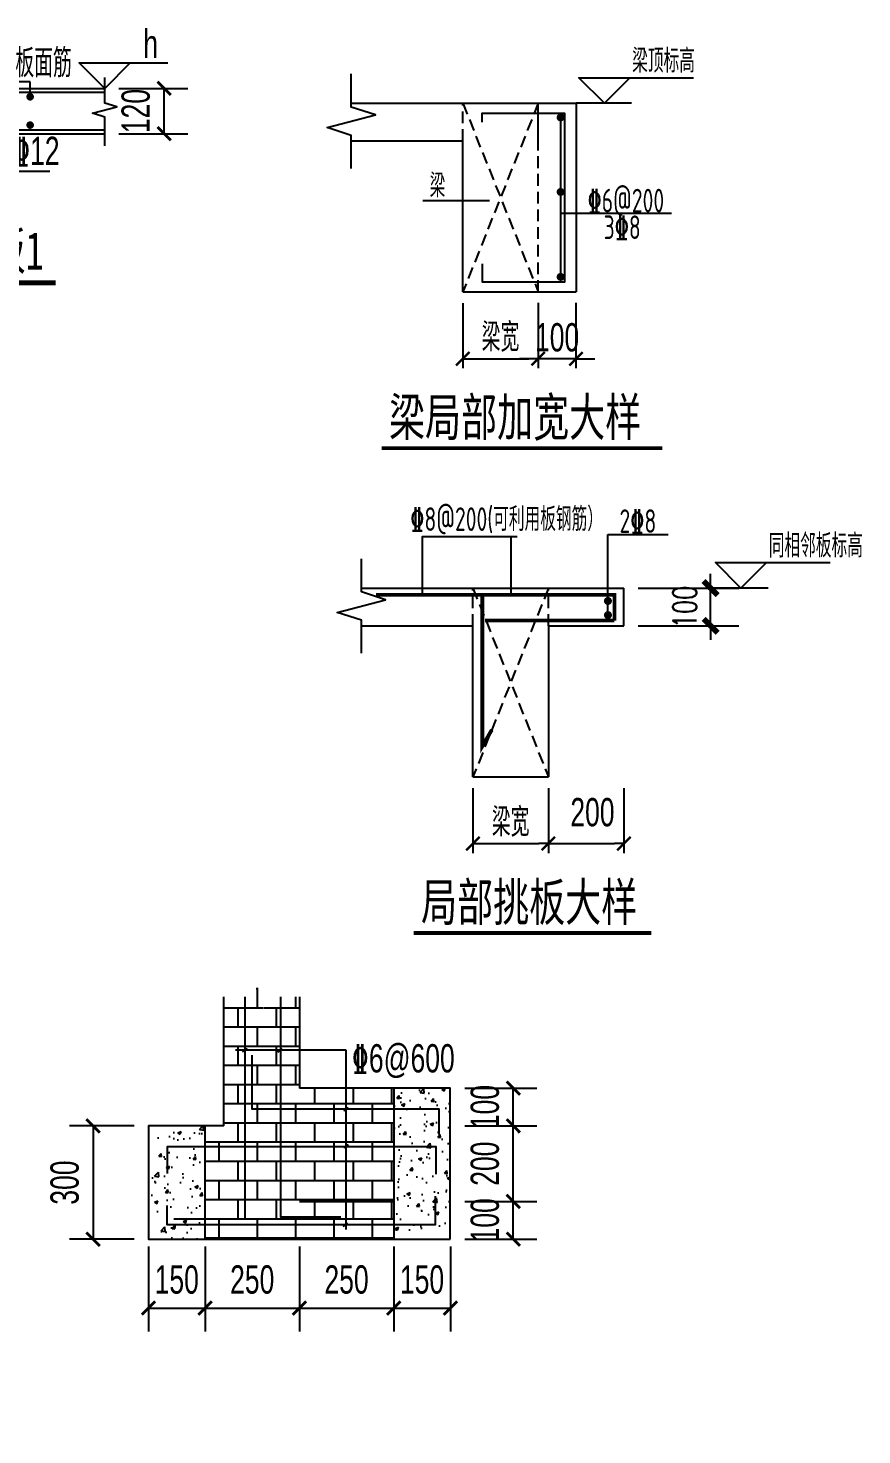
# Model space of a CAD drawing. Extents: x -173820 to 521180, y -715739 to 158231.
# Drawn here: x 5269 to 14107, y 46215 to 61118 of the extents above; entities that cross this region are included whole.
import ezdxf

# ---------------------------------------------------------------- set-up
doc = ezdxf.new("R2010")
doc.units = 0
doc.header["$LTSCALE"] = 1000
doc.linetypes.add('HIDDEN2', pattern=[0.1875, 0.125, -0.0625])
for name, color, linetype in [('DIM1', 3, 'Continuous'), ('JG1', 3, 'Continuous'), ('挑板', 3, 'Continuous'), ('柱', 2, 'Continuous'), ('标高', 4, 'Continuous'), ('梁', 4, 'HIDDEN2'), ('模板线', 3, 'Continuous')]:
    doc.layers.add(name, color=color, linetype=linetype)
doc.styles.add('DIM', font='romans.shx', dxfattribs={"width": 0.7, "bigfont": 'hztxt.shx'})
doc.styles.add('HZ', font='njadri_tssdeng.shx', dxfattribs={"width": 0.7, "bigfont": 'njadri_tssdchn.shx'})
doc.styles.add('TEXTDIM', font='njadri_romans1.shx', dxfattribs={"width": 0.7, "bigfont": 'njadri_fhztxt.shx'})
doc.styles.add('TEXTSTEEL', font='njadri_tssdeng.shx', dxfattribs={"width": 0.7, "bigfont": 'njadri_tssdchn.shx'})
doc.styles.add('TEXTTTILE', font='simhei.ttf', dxfattribs={"width": 0.6})
doc.styles.add('zzt', font='tssdeng.shx', dxfattribs={"width": 0.7, "height": 300, "bigfont": 'tssdchn.shx'})
doc.styles.add('黑体', font='simhei.ttf', dxfattribs={"width": 0.8})
doc.dimstyles.new('100', dxfattribs={"dimscale": 100, "dimtxt": 3, "dimasz": 1, "dimexe": 1, "dimexo": 1, "dimgap": 0, "dimtad": 0, "dimdec": 0, "dimrnd": 1, "dimzin": 0, "dimdsep": 46, "dimtxsty": 'HZ', "dimblk": 'D1', "dimblk1": 'D1', "dimblk2": 'D1', "dimsah": 1, "dimcen": 0, "dimdle": 150, "dimclrd": 3, "dimclre": 3, "dimclrt": 3, "dimadec": 0, "dimazin": 0, "dimtfac": 1, "dimtdec": 0, "dimtix": 1, "dimtmove": 2, "dimatfit": 3, "dimldrblk": 'D1', "dimfxl": 0, "dimtvp": 0.75, "dimtolj": 1, "dimtzin": 0, "dimarcsym": 0})
doc.dimstyles.new('DIM100', dxfattribs={"dimtxt": 300, "dimasz": 1, "dimexe": 250, "dimexo": 0, "dimgap": 150, "dimtad": 1, "dimdec": 0, "dimzin": 0, "dimdsep": 46, "dimtxsty": 'TEXTDIM', "dimblk": 'DI', "dimcen": 0, "dimclrt": 7, "dimadec": 0, "dimazin": 0, "dimtfac": 1, "dimtdec": 0, "dimtix": 1, "dimtmove": 2, "dimatfit": 3, "dimldrblk": 'DI', "dimfxl": 0, "dimtolj": 1, "dimtzin": 0, "dimarcsym": 0})
doc.dimstyles.new('DIM_1_25_150', dxfattribs={"dimtxt": 375, "dimasz": 150, "dimexe": 300, "dimexo": 150, "dimgap": 150, "dimtad": 1, "dimdec": 0, "dimlfac": 0.25, "dimzin": 0, "dimdsep": 46, "dimtxsty": 'DIM', "dimblk": 'ARCHTICK', "dimcen": 0, "dimclrt": 7, "dimadec": 0, "dimazin": 0, "dimtfac": 1, "dimtdec": 0, "dimtix": 1, "dimtmove": 2, "dimatfit": 3, "dimfxl": 0, "dimtolj": 1, "dimtzin": 0, "dimarcsym": 0})

# ---------------------------------------------------------------- blocks, each defined once
blk = doc.blocks.new('DI')
at = {"color": 3, "const_width": 30}
blk.add_lwpolyline([(-71, -71), (71, 71)], dxfattribs=at)
blk = doc.blocks.new('*D2355')
at = {"layer": 'Defpoints', "color": 0}
for p in [(3930, 2060), (4410, 2060), (3930, 1580)]:
    blk.add_point(p, dxfattribs=at)
at = {"layer": 'JG1', "color": 0, "lineweight": -2}
for p, q in [((3930, 2060), (4660, 2060)), ((4410, 2061), (4410, 2062)), ((4410, 1580), (4410, 2060)), ((3930, 1580), (4660, 1580)), ((4410, 1579), (4410, 1578))]:
    blk.add_line(p, q, dxfattribs=at)
for p, rotation in [((4410, 2060), 270), ((4410, 1580), 90)]:
    blk.add_blockref('DI', p, dxfattribs=dict(at, rotation=rotation))
at = {"layer": 'JG1', "color": 7, "insert": (4110, 1820), "char_height": 300, "attachment_point": 5, "rotation": 90, "style": 'TEXTDIM'}
blk.add_mtext('\\A1;120', dxfattribs=at)
blk = doc.blocks.new('*D2356')
at = {"layer": 'Defpoints', "color": 0}
for p in [(450, 1980), (870, 1980), (870, 1580)]:
    blk.add_point(p, dxfattribs=at)
at = {"layer": 'JG1', "color": 0, "lineweight": -2}
for p, q in [((870, 1980), (200, 1980)), ((450, 1981), (450, 1982)), ((450, 1580), (450, 1980)), ((870, 1580), (200, 1580)), ((450, 1579), (450, 1578))]:
    blk.add_line(p, q, dxfattribs=at)
for p, rotation in [((450, 1980), 270), ((450, 1580), 90)]:
    blk.add_blockref('DI', p, dxfattribs=dict(at, rotation=rotation))
at = {"layer": 'JG1', "color": 7, "insert": (150, 1780), "char_height": 300, "attachment_point": 5, "rotation": 90, "style": 'TEXTDIM'}
blk.add_mtext('\\A1;100', dxfattribs=at)
blk = doc.blocks.new('*D901')
at = {"layer": 'Defpoints', "color": 0}
for p in [(1037, 1997), (1637, 1997), (1637, 1344)]:
    blk.add_point(p, dxfattribs=at)
at = {"layer": '模板线', "color": 0, "lineweight": -2}
for p, q in [((1037, 1997), (1037, 1094)), ((1637, 1997), (1637, 1094)), ((1036, 1344), (1035, 1344)), ((1037, 1344), (1637, 1344)), ((1638, 1344), (1639, 1344))]:
    blk.add_line(p, q, dxfattribs=at)
blk.add_blockref('DI', (1037, 1344), dxfattribs=at)
at = {"layer": '模板线', "color": 0, "lineweight": -2, "rotation": 180}
blk.add_blockref('DI', (1637, 1344), dxfattribs=at)
at = {"layer": '模板线', "color": 7, "insert": (1337, 1644), "char_height": 300, "attachment_point": 5, "style": 'TEXTDIM'}
blk.add_mtext('\\A1;150', dxfattribs=at)
blk = doc.blocks.new('*D902')
at = {"layer": 'Defpoints', "color": 0}
for p in [(2637, 1997), (3637, 1997), (3637, 1344)]:
    blk.add_point(p, dxfattribs=at)
at = {"layer": '模板线', "color": 0, "lineweight": -2}
for p, q in [((2637, 1997), (2637, 1094)), ((3637, 1997), (3637, 1094)), ((2638, 1344), (3636, 1344))]:
    blk.add_line(p, q, dxfattribs=at)
at = {"layer": '模板线', "color": 0, "lineweight": -2, "rotation": 180}
blk.add_blockref('DI', (2637, 1344), dxfattribs=at)
at = {"layer": '模板线', "color": 0, "lineweight": -2}
blk.add_blockref('DI', (3637, 1344), dxfattribs=at)
at = {"layer": '模板线', "color": 7, "insert": (3137, 1644), "char_height": 300, "attachment_point": 5, "style": 'TEXTDIM'}
blk.add_mtext('\\A1;250', dxfattribs=at)
blk = doc.blocks.new('*D903')
at = {"layer": 'Defpoints', "color": 0}
for p in [(1637, 1997), (2637, 1997), (2637, 1344)]:
    blk.add_point(p, dxfattribs=at)
at = {"layer": '模板线', "color": 0, "lineweight": -2}
for p, q in [((1637, 1997), (1637, 1094)), ((2637, 1997), (2637, 1094)), ((1638, 1344), (2636, 1344))]:
    blk.add_line(p, q, dxfattribs=at)
at = {"layer": '模板线', "color": 0, "lineweight": -2, "rotation": 180}
blk.add_blockref('DI', (1637, 1344), dxfattribs=at)
at = {"layer": '模板线', "color": 0, "lineweight": -2}
blk.add_blockref('DI', (2637, 1344), dxfattribs=at)
at = {"layer": '模板线', "color": 7, "insert": (2137, 1644), "char_height": 300, "attachment_point": 5, "style": 'TEXTDIM'}
blk.add_mtext('\\A1;250', dxfattribs=at)
blk = doc.blocks.new('*D904')
at = {"layer": 'Defpoints', "color": 0}
for p in [(3637, 1997), (4237, 1997), (4237, 1344)]:
    blk.add_point(p, dxfattribs=at)
at = {"layer": '模板线', "color": 0, "lineweight": -2}
for p, q in [((3637, 1997), (3637, 1094)), ((4237, 1997), (4237, 1094)), ((3636, 1344), (3635, 1344)), ((3637, 1344), (4237, 1344)), ((4238, 1344), (4239, 1344))]:
    blk.add_line(p, q, dxfattribs=at)
blk.add_blockref('DI', (3637, 1344), dxfattribs=at)
at = {"layer": '模板线', "color": 0, "lineweight": -2, "rotation": 180}
blk.add_blockref('DI', (4237, 1344), dxfattribs=at)
at = {"layer": '模板线', "color": 7, "insert": (3937, 1644), "char_height": 300, "attachment_point": 5, "style": 'TEXTDIM'}
blk.add_mtext('\\A1;150', dxfattribs=at)
blk = doc.blocks.new('*D905')
at = {"layer": 'Defpoints', "color": 0}
for p in [(4389, 2473), (4904, 2473), (4389, 2073)]:
    blk.add_point(p, dxfattribs=at)
at = {"layer": '模板线', "color": 0, "lineweight": -2}
for p, q in [((4389, 2473), (5154, 2473)), ((4904, 2474), (4904, 2475)), ((4904, 2073), (4904, 2473)), ((4389, 2073), (5154, 2073)), ((4904, 2072), (4904, 2071))]:
    blk.add_line(p, q, dxfattribs=at)
for p, rotation in [((4904, 2473), 270), ((4904, 2073), 90)]:
    blk.add_blockref('DI', p, dxfattribs=dict(at, rotation=rotation))
at = {"layer": '模板线', "color": 7, "insert": (4604, 2273), "char_height": 300, "attachment_point": 5, "rotation": 90, "style": 'TEXTDIM'}
blk.add_mtext('\\A1;100', dxfattribs=at)
blk = doc.blocks.new('*D906')
at = {"layer": 'Defpoints', "color": 0}
for p in [(4389, 3273), (4904, 3273), (4389, 2473)]:
    blk.add_point(p, dxfattribs=at)
at = {"layer": '模板线', "color": 0, "lineweight": -2}
for p, q in [((4389, 3273), (5154, 3273)), ((4904, 2474), (4904, 3272)), ((4389, 2473), (5154, 2473))]:
    blk.add_line(p, q, dxfattribs=at)
for p, rotation in [((4904, 3273), 90), ((4904, 2473), 270)]:
    blk.add_blockref('DI', p, dxfattribs=dict(at, rotation=rotation))
at = {"layer": '模板线', "color": 7, "insert": (4604, 2873), "char_height": 300, "attachment_point": 5, "rotation": 90, "style": 'TEXTDIM'}
blk.add_mtext('\\A1;200', dxfattribs=at)
blk = doc.blocks.new('*D907')
at = {"layer": 'Defpoints', "color": 0}
for p in [(4389, 3673), (4904, 3673), (4389, 3273)]:
    blk.add_point(p, dxfattribs=at)
at = {"layer": '模板线', "color": 0, "lineweight": -2}
for p, q in [((4389, 3673), (5154, 3673)), ((4904, 3674), (4904, 3675)), ((4904, 3273), (4904, 3673)), ((4389, 3273), (5154, 3273)), ((4904, 3272), (4904, 3271))]:
    blk.add_line(p, q, dxfattribs=at)
for p, rotation in [((4904, 3673), 270), ((4904, 3273), 90)]:
    blk.add_blockref('DI', p, dxfattribs=dict(at, rotation=rotation))
at = {"layer": '模板线', "color": 7, "insert": (4604, 3473), "char_height": 300, "attachment_point": 5, "rotation": 90, "style": 'TEXTDIM'}
blk.add_mtext('\\A1;100', dxfattribs=at)
blk = doc.blocks.new('*D908')
at = {"layer": 'Defpoints', "color": 0}
for p in [(884, 3273), (450, 2073), (884, 2073)]:
    blk.add_point(p, dxfattribs=at)
at = {"layer": '模板线', "color": 0, "lineweight": -2}
for p, q in [((884, 3273), (200, 3273)), ((450, 3272), (450, 2074)), ((884, 2073), (200, 2073))]:
    blk.add_line(p, q, dxfattribs=at)
for p, rotation in [((450, 3273), 90), ((450, 2073), 270)]:
    blk.add_blockref('DI', p, dxfattribs=dict(at, rotation=rotation))
at = {"layer": '模板线', "color": 7, "insert": (150, 2673), "char_height": 300, "attachment_point": 5, "rotation": 90, "style": 'TEXTDIM'}
blk.add_mtext('\\A1;300', dxfattribs=at)
blk = doc.blocks.new('D1')
blk.add_line((0, 0), (-1, 0))
at = {"const_width": 0.25}
blk.add_lwpolyline([(-0.71, -0.71), (0.71, 0.71)], dxfattribs=at)
blk = doc.blocks.new('*D688')
at = {"layer": 'Defpoints', "color": 0}
for p in [(1439, 1404), (2239, 1404), (2239, 717)]:
    blk.add_point(p, dxfattribs=at)
at = {"layer": '模板线', "color": 3, "lineweight": -2}
for p, q in [((1439, 1304), (1439, 617)), ((2239, 1304), (2239, 617)), ((1539, 717), (2139, 717))]:
    blk.add_line(p, q, dxfattribs=at)
at = {"layer": '模板线', "color": 3, "lineweight": -2, "xscale": 100, "yscale": 100, "zscale": 100, "rotation": 180}
blk.add_blockref('D1', (1439, 717), dxfattribs=at)
at = {"layer": '模板线', "color": 3, "lineweight": -2, "xscale": 100, "yscale": 100, "zscale": 100}
blk.add_blockref('D1', (2239, 717), dxfattribs=at)
at = {"layer": '模板线', "color": 3, "insert": (1839, 942), "char_height": 300, "attachment_point": 5, "style": 'HZ'}
blk.add_mtext('\\A1;梁宽', dxfattribs=at)
blk = doc.blocks.new('*D689')
at = {"layer": 'Defpoints', "color": 0}
for p in [(2239, 1410), (2639, 1410), (2239, 717)]:
    blk.add_point(p, dxfattribs=at)
at = {"layer": '模板线', "color": 3, "lineweight": -2}
for p, q in [((2239, 1310), (2239, 617)), ((2639, 1310), (2639, 617)), ((2139, 717), (2039, 717)), ((2639, 717), (2239, 717)), ((2739, 717), (2839, 717))]:
    blk.add_line(p, q, dxfattribs=at)
at = {"layer": '模板线', "color": 3, "lineweight": -2, "xscale": 100, "yscale": 100, "zscale": 100}
blk.add_blockref('D1', (2239, 717), dxfattribs=at)
at = {"layer": '模板线', "color": 3, "lineweight": -2, "xscale": 100, "yscale": 100, "zscale": 100, "rotation": 180}
blk.add_blockref('D1', (2639, 717), dxfattribs=at)
at = {"layer": '模板线', "color": 3, "insert": (2439, 942), "char_height": 300, "attachment_point": 5, "style": 'HZ'}
blk.add_mtext('\\A1;100', dxfattribs=at)
blk = doc.blocks.new('*D753')
at = {"layer": 'Defpoints', "color": 0}
for p in [(99761, 50024), (100561, 50024), (100561, 49337)]:
    blk.add_point(p, dxfattribs=at)
at = {"layer": '模板线', "color": 3, "lineweight": -2}
for p, q in [((99761, 49924), (99761, 49237)), ((100561, 49924), (100561, 49237)), ((99861, 49337), (100461, 49337))]:
    blk.add_line(p, q, dxfattribs=at)
at = {"layer": '模板线', "color": 3, "lineweight": -2, "xscale": 100, "yscale": 100, "zscale": 100, "rotation": 180}
blk.add_blockref('D1', (99761, 49337), dxfattribs=at)
at = {"layer": '模板线', "color": 3, "lineweight": -2, "xscale": 100, "yscale": 100, "zscale": 100}
blk.add_blockref('D1', (100561, 49337), dxfattribs=at)
at = {"layer": '模板线', "color": 3, "insert": (100228, 49668), "char_height": 300, "attachment_point": 5, "style": 'HZ'}
blk.add_mtext('\\A1;200', dxfattribs=at)
blk = doc.blocks.new('_ArchTick')
at = {"color": 4, "linetype": 'ByBlock', "const_width": 0.4}
blk.add_lwpolyline([(-0.5, -0.5), (0.5, 0.5)], dxfattribs=at)
blk = doc.blocks.new('*D754')
at = {"layer": 'Defpoints', "color": 0}
for p in [(100561, 52044), (101481, 52044), (100561, 51644)]:
    blk.add_point(p, dxfattribs=at)
at = {"layer": 'DIM1', "color": 0, "lineweight": -2}
for p, q in [((101481, 52044), (101481, 52194)), ((100711, 52044), (101781, 52044)), ((101481, 51644), (101481, 52044)), ((100711, 51644), (101781, 51644)), ((101481, 51644), (101481, 51494))]:
    blk.add_line(p, q, dxfattribs=at)
at = {"layer": 'DIM1', "color": 0, "lineweight": -2, "xscale": 150, "yscale": 150, "zscale": 150}
for p, rotation in [((101481, 52044), 270), ((101481, 51644), 90)]:
    blk.add_blockref('_ArchTick', p, dxfattribs=dict(at, rotation=rotation))
at = {"layer": 'DIM1', "color": 7, "insert": (101206, 51844), "char_height": 250, "attachment_point": 5, "rotation": 90, "style": 'DIM'}
blk.add_mtext('\\A1;100', dxfattribs=at)
blk = doc.blocks.new('*D755')
at = {"layer": 'Defpoints', "color": 0}
for p in [(98961, 50024), (99761, 50024), (99761, 49337)]:
    blk.add_point(p, dxfattribs=at)
at = {"layer": '模板线', "color": 3, "lineweight": -2}
for p, q in [((98961, 49924), (98961, 49237)), ((99761, 49924), (99761, 49237)), ((99061, 49337), (99661, 49337))]:
    blk.add_line(p, q, dxfattribs=at)
at = {"layer": '模板线', "color": 3, "lineweight": -2, "xscale": 100, "yscale": 100, "zscale": 100, "rotation": 180}
blk.add_blockref('D1', (98961, 49337), dxfattribs=at)
at = {"layer": '模板线', "color": 3, "lineweight": -2, "xscale": 100, "yscale": 100, "zscale": 100}
blk.add_blockref('D1', (99761, 49337), dxfattribs=at)
at = {"layer": '模板线', "color": 3, "insert": (99361, 49562), "char_height": 300, "attachment_point": 5, "style": 'HZ'}
blk.add_mtext('\\A1;梁宽', dxfattribs=at)
blk = doc.blocks.new('$1700536')
at = {"layer": 'JG1'}
for p, q in [((2770, 1950), (2770, 2410)), ((2989.6, 2130, 0), (2770, 2130)), ((2989.6, 1971.1, 0), (2989.6, 2130, 0)), ((1030, 1980), (2210, 1980)), ((2210, 1980), (2210, 2060)), ((2210, 2060), (3780, 2060)), ((1539.6, 1651.1, 0), (1539.6, 1460, 0)), ((1790, 1660), (1790, 1090)), ((2289.6, 1671.1, 0), (2289.6, 1180, 0)), ((2529.6, 1671.1, 0), (2529.6, 1180, 0)), ((1030, 1580), (3780, 1580)), ((1539.6, 1460, 0), (1790, 1460)), ((3200, 1180, 0), (2289.6, 1180, 0))]:
    blk.add_line(p, q, dxfattribs=at)
at = {"layer": 'JG1', "color": 6, "linetype": 'Continuous'}
for p, q in [((1030, 1950), (2240, 1950)), ((2720, 2020), (2240, 1950)), ((2720, 2020, 0), (3780, 2020, 0)), ((1030, 1620, 0), (3780, 1620, 0))]:
    blk.add_line(p, q, dxfattribs=at)
at = {"layer": 'JG1'}
for points in [[(760, 2250), (1030, 1980), (1300, 2250), (361.2, 2250)], [(4050, 2330), (3780, 2060), (3510, 2330), (4448.8, 2330)]]:
    blk.add_lwpolyline(points, dxfattribs=at)
at = {"layer": 'JG1', "elevation": 0}
for points in [[(1030, 1392.1), (1030, 1695), (901.6, 1736.7), (1158.3, 1803.3), (1030, 1845), (1030, 2117.2)], [(3780, 1452.1), (3780, 1755), (3651.6, 1796.7), (3908.3, 1863.3), (3780, 1905), (3780, 2177.2)]]:
    blk.add_lwpolyline(points, dxfattribs=at)
at = {"layer": 'JG1', "color": 3, "const_width": 40}
for points, elevation in [([(1769.6, 1901.1, 1), (1809.6, 1901.1, 1)], 0), ([(2269.6, 1927.6, 1), (2309.6, 1927.6, 1)], 0), ([(2509.6, 1958, 1), (2549.6, 1958, 1)], 0.1), ([(2969.6, 1971.1, 1), (3009.6, 1971.1, 1)], 0), ([(1769.6, 1671.1, 1), (1809.6, 1671.1, 1)], 0), ([(2269.6, 1671.1, 1), (2309.6, 1671.1, 1)], 0), ([(2509.6, 1671.1, 1), (2549.6, 1671.1, 1)], 0), ([(2969.6, 1671.1, 1), (3009.6, 1671.1, 1)], 0)]:
    blk.add_lwpolyline(points, format="xyb", close=True, dxfattribs=dict(at, elevation=elevation))
at = {"layer": 'JG1', "color": 4, "const_width": 50}
blk.add_lwpolyline([(1323.1, 0), (3260, 0)], dxfattribs=at)
at = {"layer": 'JG1', "linetype": 'ByBlock', "ltscale": 0.2, "style": 'TEXTSTEEL', "width": 0.7}
for s, p in [('h', (4189.3, 2382.7)), ('h-0.02', (361.8, 2302.7)), ('板面筋', (2833, 2178.2, 0)), ('2%%13212', (2653, 1248.2, 0)), ('板底筋', (1093, 1098.2, 0))]:
    blk.add_text(s, height=300, dxfattribs=at).set_placement(p)
at = {"layer": 'JG1', "color": 1, "linetype": 'ByBlock', "style": 'TEXTTTILE', "width": 0.7}
blk.add_text('局部降板1', height=400, dxfattribs=at).set_placement((1414.8, 140.3, 549))
at = {"layer": 'JG1'}
for base, p1, p2, picture, middle in [((450, 1980), (870, 1580), (870, 1980), '*D2356', (150, 1780)), ((4410, 2060), (3930, 1580), (3930, 2060), '*D2355', (4110, 1820))]:
    dim = blk.add_linear_dim(base=base, p1=p1, p2=p2, angle=90, dimstyle='DIM100', override={"dimlfac": 0.25}, dxfattribs=at)
    dim.commit()
    dim.dimension.update_dxf_attribs({"geometry": picture, "text_midpoint": middle})
blk = doc.blocks.new('$163782')
at = {"layer": '模板线'}
h = blk.add_hatch(dxfattribs=at)
h.set_pattern_fill('AR-B816', color=8, style=0)
h.set_pattern_definition([(0, (-5507.68, 22495.16), (0, 203.2), []), (90, (-5507.68, 22495.16), (-203.2, 203.2), [203.2, -203.2])])
h.paths.add_polyline_path([(2636.5, 3672.6), (2636.5, 4639.6), (2298.5, 4639.6), (2256.8, 4511.2), (2190.2, 4768), (2148.5, 4639.6), (1836.5, 4639.6), (1836.5, 3272.6), (1636.5, 3272.6), (1636.5, 2072.6), (3636.5, 2072.6), (3636.5, 3672.6)])
h = blk.add_hatch(dxfattribs=at)
h.set_pattern_fill('AR-CONC', color=8, scale=2, style=0)
h.set_pattern_definition([(50, (-5507.68, 22495.16), (364.3693, -31.878), [38.1, -419.1]), (355, (-5507.7, 22495.16), (-70.4857, 382.113), [30.48, -335.28]), (100.451, (-5477.32, 22492.5), (293.885, 350.2334), [32.38, -356.18]), (46.1842, (-5507.7, 22596.76), (542.158, -84.085), [57.15, -628.65]), (96.6356, (-5462.5, 22589.75), (474.808, 494.851), [48.57, -534.27]), (351.184, (-5507.7, 22596.76), (474.809, 494.85), [45.72, -502.92]), (21, (-5456.88, 22571.36), (303.2298, -204.531), [38.1, -419.1]), (326, (-5456.9, 22571.36), (123.604, 368.376), [30.48, -335.28]), (71.4514, (-5431.6, 22554.3), (426.833, 163.8457), [32.38, -356.18]), (37.5, (-5507.68, 22495.16), (6.1772, 169.1101), [0, -331.216, 0, -340.36, 0, -336.55]), (7.5, (-5507.68, 22495.16), (133.6393, 200.3611), [0, -194.056, 0, -323.596, 0, -128.27]), (327.5, (-5620.97, 22495.16), (271.1812, -11.4575), [0, -127, 0, -396.24, 0, -525.78]), (317.5, (-5671.77, 22495.16), (296.2584, 50.853), [0, -165.1, 0, -263.144, 0, -373.38])])
h.paths.add_polyline_path([(4236.5, 3672.6), (3636.5, 3672.6), (3636.5, 2072.6), (4236.5, 2072.6)])
h = blk.add_hatch(dxfattribs=at)
h.set_pattern_fill('AR-CONC', color=8, scale=2, style=0)
h.set_pattern_definition([(50, (-84031.24, 18001.34), (364.3693, -31.8782), [38.1, -419.1]), (355, (-84031.24, 18001.34), (-70.4857, 382.1133), [30.48, -335.28]), (100.451, (-84000.87, 17998.68), (293.885, 350.2334), [32.38, -356.18]), (46.1842, (-84031.24, 18102.94), (542.158, -84.0847), [57.15, -628.65]), (96.6356, (-83986.06, 18095.93), (474.8085, 494.851), [48.57, -534.27]), (351.184, (-84031.24, 18102.94), (474.8092, 494.8502), [45.72, -502.92]), (21, (-83980.44, 18077.54), (303.2298, -204.531), [38.1, -419.1]), (326, (-83980.44, 18077.54), (123.604, 368.376), [30.48, -335.28]), (71.4514, (-83955.17, 18060.5), (426.833, 163.8457), [32.38, -356.18]), (37.5, (-84031.24, 18001.34), (6.1772, 169.11008), [0, -331.216, 0, -340.36, 0, -336.55]), (7.5, (-84031.24, 18001.34), (133.63933, 200.36115), [0, -194.056, 0, -323.596, 0, -128.27]), (327.5, (-84144.52, 18001.34), (271.1812, -11.45749), [0, -127, 0, -396.24, 0, -525.78]), (317.5, (-84195.32, 18001.34), (296.25836, 50.853), [0, -165.1, 0, -263.144, 0, -373.38])])
h.paths.add_polyline_path([(1636.5, 3272.6), (1036.5, 3272.6), (1036.5, 2072.6), (1636.5, 2072.6)])
at = {"layer": '挑板'}
for p, q in [((4236.5, 3672.6), (2636.5, 3672.6)), ((4236.5, 2072.6), (4236.5, 3672.6)), ((1036.5, 2472.6), (1036.5, 2072.6)), ((2636.5, 2472.6), (3636.5, 2472.6)), ((1036.5, 2072.6), (4236.5, 2072.6))]:
    blk.add_line(p, q, dxfattribs=at)
at = {"layer": '柱', "color": 3}
for points in [[(4236.5, 2072.6), (4236.5, 3672.6), (3636.5, 3672.6), (3636.5, 2072.6)], [(1636.5, 2072.6), (1636.5, 3272.6), (1036.5, 3272.6), (1036.5, 2072.6)]]:
    blk.add_lwpolyline(points, close=True, dxfattribs=at)
at = {"layer": '模板线'}
for p, q in [((1836.5, 3272.6), (1836.5, 4639.6)), ((2636.5, 4639.6), (2636.5, 3672.6)), ((3132.7, 4076.8), (1958.8, 4076.8)), ((2034.7, 4061.5), (2085.2, 4093.3)), ((2408.9, 4059.3), (2459.4, 4091.2)), ((3132.7, 2177.1), (3132.7, 4076.8)), ((3107.5, 3437.1), (3158, 3468.9)), ((1836.5, 3272.6), (1636.5, 3272.6)), ((3107.5, 3043.2), (3158, 3075.1)), ((3101.3, 2212.3), (3151.8, 2244.2))]:
    blk.add_line(p, q, dxfattribs=at)
at = {"layer": '模板线', "color": 6}
for points in [[(2060.2, 4639.6), (2060.2, 2284.8), (1305.7, 2284.8)], [(2435.6, 4639.6), (2435.6, 2309.6), (3076.1, 2309.6)], [(2132.4, 4021.6), (2132.4, 3454), (4114.5, 3454), (4114.5, 3182.6)], [(1239, 2767.4), (1239, 3054.7), (4081.7, 3054.7), (4081.7, 2760.8)], [(1230.4, 2430.6), (1230.4, 2229.3), (4081, 2229.3), (4081, 2528)]]:
    blk.add_lwpolyline(points, dxfattribs=at)
at = {"layer": '模板线', "color": 3, "linetype": 'Continuous', "style": 'TEXTSTEEL', "width": 0.7}
blk.add_text('%%1326@600', height=300, dxfattribs=at).set_placement((3193.5, 3839.6))
at = {"layer": '模板线'}
for base, p1, p2, picture, middle in [((4904.2, 3672.6), (4388.8, 3272.6), (4388.8, 3672.6), '*D907', (4604.2, 3472.6)), ((450, 2072.6), (884.3, 3272.6), (884.3, 2072.6), '*D908', (150, 2672.6)), ((4904.2, 3272.6), (4388.8, 2472.6), (4388.8, 3272.6), '*D906', (4604.2, 2872.6)), ((4904.2, 2472.6), (4388.8, 2072.6), (4388.8, 2472.6), '*D905', (4604.2, 2272.6))]:
    dim = blk.add_linear_dim(base=base, p1=p1, p2=p2, angle=90, dimstyle='DIM100', override={"dimlfac": 0.25}, dxfattribs=at)
    dim.commit()
    dim.dimension.update_dxf_attribs({"geometry": picture, "text_midpoint": middle})
for base, p1, p2, picture, middle in [((1636.5, 1344.5), (1036.5, 1996.6), (1636.5, 1996.6), '*D901', (1336.5, 1644.5)), ((2636.5, 1344.5), (1636.5, 1996.6), (2636.5, 1996.6), '*D903', (2136.5, 1644.5)), ((3636.5, 1344.5), (2636.5, 1996.6), (3636.5, 1996.6), '*D902', (3136.5, 1644.5)), ((4236.5, 1344.5), (3636.5, 1996.6), (4236.5, 1996.6), '*D904', (3936.5, 1644.5))]:
    dim = blk.add_linear_dim(base=base, p1=p1, p2=p2, dimstyle='DIM100', override={"dimlfac": 0.25}, dxfattribs=at)
    dim.commit()
    dim.dimension.update_dxf_attribs({"geometry": picture, "text_midpoint": middle})
blk = doc.blocks.new('$1300503')
at = {"layer": '标高'}
blk.add_line((3228.4, 3424.3), (2639.4, 3424.3), dxfattribs=at)
blk.add_lwpolyline([(3210.3, 3694.3), (2940.3, 3424.3), (2670.3, 3694.3), (3885.3, 3694.3)], dxfattribs=at)
at = {"layer": '梁', "color": 6, "linetype": 'Continuous'}
blk.add_lwpolyline([(1644.8, 3222.7), (1644.8, 3319.8), (2519.1, 3319.8), (2519.1, 1527.1), (1649.8, 1527.1), (1649.8, 1721.2)], dxfattribs=at)
at = {"layer": '模板线'}
for p, q in [((256.8, 3424.3), (1654.4, 3424.3)), ((1654.4, 3424.3), (2639.4, 3424.3)), ((2639.4, 3424.3), (2639.4, 1424.3)), ((2476.4, 3273.5), (2476.4, 1603.9)), ((256.8, 3024.3), (1439.4, 3024.3)), ((1439.4, 1424.3), (1439.4, 3024.3)), ((1720.7, 2389.7), (1016.6, 2389.7)), ((2467.1, 2257.5), (3653.3, 2257.5)), ((1439.4, 1424.3), (2639.4, 1424.3))]:
    blk.add_line(p, q, dxfattribs=at)
at = {"layer": '模板线', "linetype": 'HIDDEN2'}
for p, q in [((2239.4, 3424.3), (1439.4, 1424.3)), ((1439.4, 3424.3), (2239.4, 1424.3)), ((1439.4, 3024.3), (1439.4, 3424.3)), ((2239.4, 1424.3), (2239.4, 3424.3))]:
    blk.add_line(p, q, dxfattribs=at)
at = {"layer": '模板线', "color": 8, "linetype": 'HIDDEN2'}
blk.add_line((2239.4, 3024.3), (2239.4, 3424.3), dxfattribs=at)
at = {"layer": '模板线'}
blk.add_lwpolyline([(256.8, 2733.6), (256.8, 3083.6), (0, 3167), (513.6, 3300.2), (256.8, 3383.6), (256.8, 3733.6)], dxfattribs=at)
at = {"layer": '模板线', "color": 6, "const_width": 42.2}
for points in [[(2455.3, 3273.5, 1), (2497.5, 3273.5, 1)], [(2455.3, 2483.8, 1), (2497.5, 2483.8, 1)], [(2455.3, 1583.9, 1), (2497.5, 1583.9, 1)]]:
    blk.add_lwpolyline(points, format="xyb", close=True, dxfattribs=at)
at = {"layer": '模板线', "const_width": 40}
blk.add_lwpolyline([(579.7, -229.9), (3554.8, -229.9)], dxfattribs=at)
at = {"layer": '标高', "style": 'zzt', "width": 0.7}
blk.add_text('梁顶标高', height=250, dxfattribs=at).set_placement((3234.7, 3748.3))
at = {"layer": '模板线', "width": 0.7}
for s, height, style, p in [('梁', 250, 'zzt', (1088.3, 2425.3, -90294.3)), ('%%1326@200', 250, 'zzt', (2762, 2267.6, -90294.3)), ('3%%1328', 250, 'zzt', (2932.2, 1985.2, -90294.3)), ('梁局部加宽大样', 400, '黑体', (657.2, -100.9))]:
    blk.add_text(s, height=height, dxfattribs=dict(at, style=style)).set_placement(p)
at = {"layer": '模板线'}
dim = blk.add_aligned_dim(p1=(1439.4, 1404.2), p2=(2239.4, 1404.2), distance=-686.8, text='梁宽', dimstyle='100', override={"dimlfac": 0.25}, dxfattribs=at)
dim.commit()
dim.dimension.update_dxf_attribs({"geometry": '*D688', "text_midpoint": (1839.4, 942.4)})
dim = blk.add_linear_dim(base=(2239.4, 717.4), p1=(2639.4, 1410.1), p2=(2239.4, 1410.1), dimstyle='100', override={"dimlfac": 0.25}, dxfattribs=at)
dim.commit()
dim.dimension.update_dxf_attribs({"geometry": '*D689', "text_midpoint": (2439.4, 942.4)})
blk = doc.blocks.new('$1654036')
at = {"layer": '标高'}
blk.add_line((4568.7, 3654.3), (3979.8, 3654.3), dxfattribs=at)
blk.add_lwpolyline([(4550.6, 3924.3), (4280.6, 3654.3), (4010.6, 3924.3), (5225.6, 3924.3)], dxfattribs=at)
at = {"layer": '模板线'}
for p, q in [((2870.3, 3346.7), (2870.3, 4220.8)), ((2870.3, 4220.8), (3508.8, 4220.8)), ((256.8, 3654.3), (1654.4, 3654.3)), ((1654.4, 3654.3), (3039.5, 3654.3)), ((3039.5, 3254.3), (3039.5, 3654.3)), ((256.8, 3254.3), (1439.4, 3254.3)), ((1439.4, 1654.3), (1439.4, 3254.3)), ((2239.4, 3254.3), (3039.5, 3254.3)), ((2239.4, 3254.3), (2239.4, 1654.3)), ((1439.4, 1654.3), (2239.4, 1654.3))]:
    blk.add_line(p, q, dxfattribs=at)
at = {"layer": '模板线', "color": 3, "linetype": 'HIDDEN2'}
for p, q in [((2239.4, 3654.3), (1439.4, 1654.3)), ((1439.4, 3654.3), (2239.4, 1654.3))]:
    blk.add_line(p, q, dxfattribs=at)
at = {"layer": '模板线', "color": 8, "linetype": 'HIDDEN2'}
for p, q in [((1439.4, 3254.3), (1439.4, 3654.3)), ((2239.4, 3254.3), (2239.4, 3654.3))]:
    blk.add_line(p, q, dxfattribs=at)
at = {"layer": '模板线', "linetype": 'HIDDEN2'}
blk.add_line((2239.4, 3254.3), (2239.4, 3654.3), dxfattribs=at)
at = {"layer": '模板线'}
for points in [[(905.1, 3583.8), (905.1, 4202.6), (1909.5, 4202.6)], [(1843, 3583.8), (1843, 4202.6)], [(256.8, 2963.5), (256.8, 3313.5), (0, 3397), (513.6, 3530.1), (256.8, 3613.5), (256.8, 3963.5)]]:
    blk.add_lwpolyline(points, dxfattribs=at)
at = {"layer": '模板线', "color": 6, "linetype": 'HIDDEN2', "const_width": 40}
blk.add_lwpolyline([(413.2, 3583.8), (1554.5, 3583.8)], dxfattribs=at)
at = {"layer": '模板线', "color": 6, "const_width": 40}
for points in [[(1639.4, 2152.7), (1539.4, 1979.5), (1539.4, 3583.8)], [(1554.5, 3583.8), (2939.5, 3583.8), (2939.5, 3310.2)], [(2939.5, 3310.2), (1565.6, 3310.2)]]:
    blk.add_lwpolyline(points, dxfattribs=at)
at = {"layer": '模板线', "color": 6, "const_width": 42.2}
for points in [[(2849.2, 3517.7, 1), (2891.4, 3517.7, 1)], [(2849.2, 3367.8, 1), (2891.4, 3367.8, 1)]]:
    blk.add_lwpolyline(points, format="xyb", close=True, dxfattribs=at)
at = {"layer": '模板线', "const_width": 40}
blk.add_lwpolyline([(812.3, 0), (3331.5, 0)], dxfattribs=at)
at = {"layer": '标高', "style": 'zzt', "width": 0.7}
blk.add_text('同相邻板标高', height=250, dxfattribs=at).set_placement((4575, 3978.3))
at = {"layer": '模板线', "width": 0.7}
for s, height, style, p in [('%%1328@200(可利用板钢筋）', 250, 'zzt', (774.8, 4259.9, -90294.3)), ('2%%1328', 250, 'zzt', (2992.8, 4239.3, -90294.3)), ('局部挑板大样', 400, '黑体', (889.7, 129.1))]:
    blk.add_text(s, height=height, dxfattribs=dict(at, style=style)).set_placement(p)
at = {"layer": 'DIM1'}
dim = blk.add_aligned_dim(p1=(3039.5, 3254.3), p2=(3039.5, 3654.3), distance=-919.4, dimstyle='DIM_1_25_150', override={"dimtxt": 250}, dxfattribs=at)
dim.commit()
dim.dimension.update_dxf_attribs({"geometry": '*D754', "text_midpoint": (3683.8, 3454.3), "insert": (-97521.9, -48389.6)})
at = {"layer": '模板线'}
dim = blk.add_aligned_dim(p1=(1439.4, 1634.1), p2=(2239.4, 1634.1), distance=-686.8, text='梁宽', dimstyle='100', override={"dimlfac": 0.25}, dxfattribs=at)
dim.commit()
dim.dimension.update_dxf_attribs({"geometry": '*D755', "text_midpoint": (1839.4, 1172.4), "insert": (-97521.9, -48389.6)})
dim = blk.add_linear_dim(base=(3039.5, 947.4), p1=(2239.4, 1634.1), p2=(3039.5, 1634.1), angle=0, text='200', dimstyle='100', override={"dimlfac": 0.25}, dxfattribs=at)
dim.commit()
dim.dimension.update_dxf_attribs({"geometry": '*D753', "text_midpoint": (2706.4, 1278), "dimtype": 129, "insert": (-97521.9, -48389.6)})

msp = doc.modelspace()

# ---------------------------------------------------------------- block references
at = {"layer": 'JG1'}
for name, p in [('$1700536', (2301, 58419.6)), ('$1654036', (8544.9, 51531.6))]:
    msp.add_blockref(name, p, dxfattribs=at)
at = {"layer": '模板线'}
for name, p in [('$1300503', (8437.3, 56898.8)), ('$163782', (5507.7, 46214.8))]:
    msp.add_blockref(name, p, dxfattribs=at)

doc.saveas('drawing.dxf')
